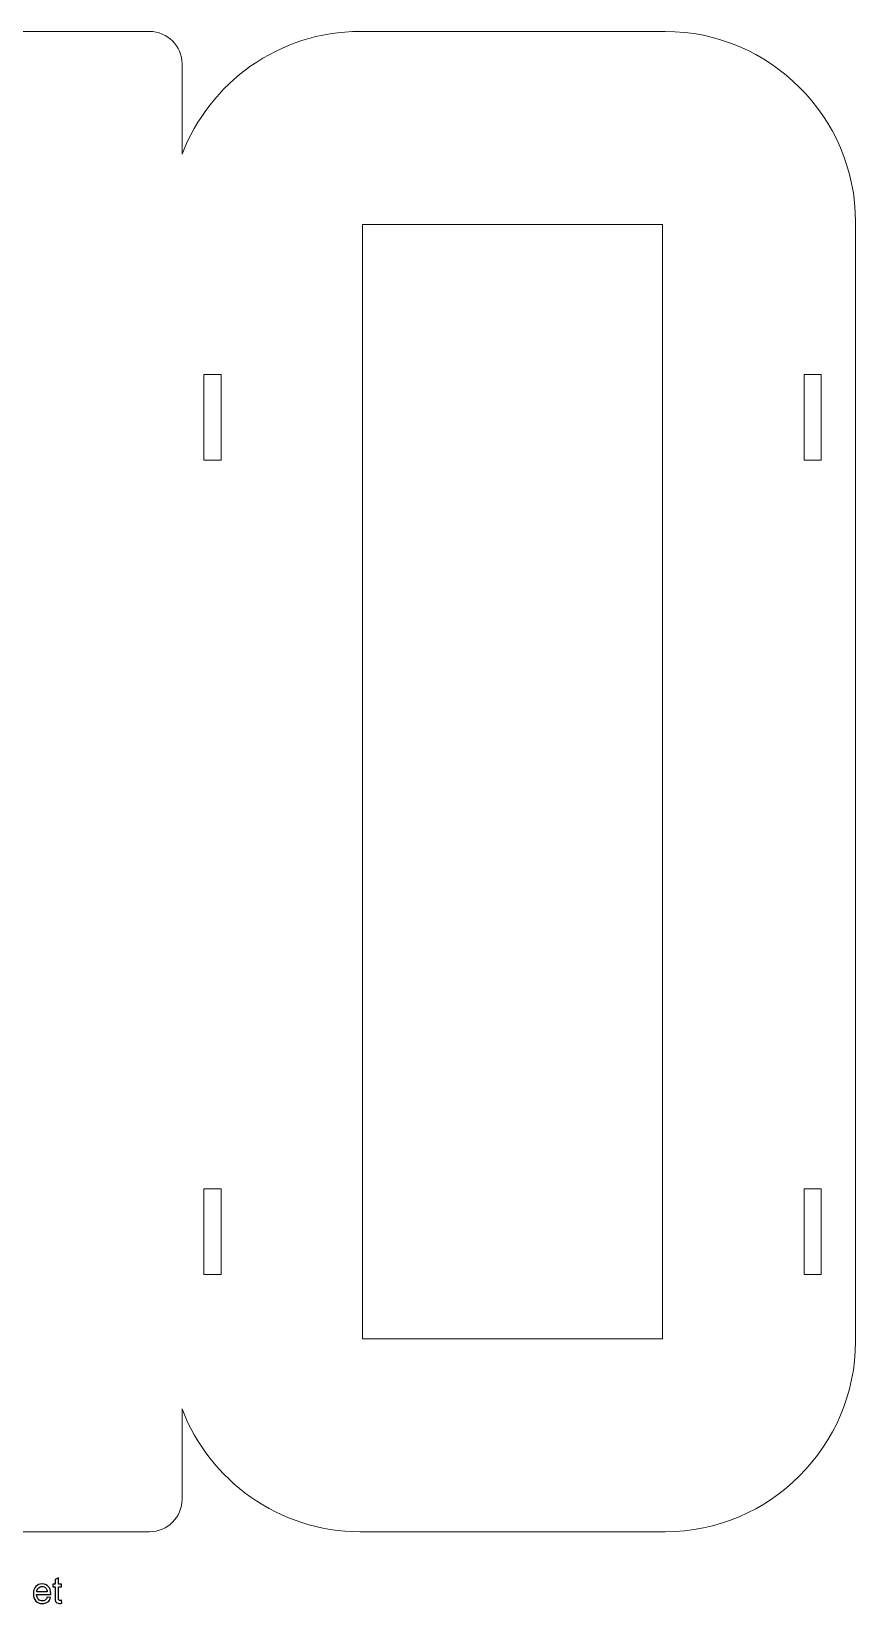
# Model space of a CAD drawing. Header units: millimetres. Extents: x -922 to 947, y -359 to 935.
# Drawn here: x 244.5 to 436.8, y -359.2 to 7.6 of the extents above; entities that cross this region are included whole.
import ezdxf

# ---------------------------------------------------------------- set-up
doc = ezdxf.new("R2010")
doc.units = ezdxf.units.MM
doc.header["$MEASUREMENT"] = 0
doc.layers.add('Layer 1', color=7, linetype='Continuous')

msp = doc.modelspace()

# ---------------------------------------------------------------- linework, layer by layer
at = {"layer": 'Layer 1', "color": 175, "lineweight": 18}
msp.add_open_spline([(150.1622, -162.4451), (150.1622, -155.6817), (150.1622, -150.0155), (150.1622, -150.0155), (150.1622, -150.0155), (150.1622, -150.0155), (150.1622, -150.0155), (150.1622, -150.0155), (150.1622, -150.0155), (150.1622, -150.0154), (150.1622, -0.0156), (150.1622, -0.0156), (150.1622, -0.0156), (150.1622, -0.0156), (150.1622, -0.0156), (150.1622, -0.0156), (150.1622, -0.0156), (150.1622, 4.1487), (153.5692, 7.5558), (157.7335, 7.5558), (157.7335, 7.5558), (157.7335, 7.5558), (192.5908, 7.5558), (192.5908, 7.5558), (192.5908, 7.5558), (192.5908, 7.5558), (192.5908, 7.5558), (192.5908, 7.5558), (192.5908, 7.5558), (196.7551, 7.5558), (200.1622, 4.1487), (200.1622, -0.0156), (200.1622, -0.0156), (200.1622, -0.0156), (200.1622, -0.0156), (200.1622, -0.0156), (200.1622, -0.0156), (200.1622, -0.0156), (200.1622, -142.4442), (200.1622, -142.4442), (200.1622, -142.4442), (200.1622, -142.4442), (200.1622, -142.4442), (200.1622, -142.4442), (200.1622, -142.4442), (200.1622, -142.4442), (229.6621, -142.4442), (229.6621, -142.4442), (229.6621, -142.4442), (229.6621, -142.4442), (229.6621, -142.4442), (229.6621, -142.4442), (229.6621, -142.4442), (229.6621, -142.4441), (229.6621, -0.0156), (229.6621, -0.0156), (229.6621, -0.0156), (229.6621, -0.0156), (229.6621, -0.0156), (229.6621, -0.0156), (229.6621, -0.0156), (229.6621, 4.1486), (233.0692, 7.5558), (237.2335, 7.5558), (237.2335, 7.5558), (237.2335, 7.5558), (237.2335, 7.5558), (237.2335, 7.5558), (237.2335, 7.5558), (237.2335, 7.5558), (272.0908, 7.5558), (272.0908, 7.5558), (272.0908, 7.5558), (272.0908, 7.5558), (272.0908, 7.5558), (272.0908, 7.5558), (272.0908, 7.5558), (276.2552, 7.5558), (279.6622, 4.1486), (279.6622, -0.0156), (279.6622, -0.0156), (279.6622, -0.0156), (279.6622, -0.0156), (279.6622, -0.0156), (279.6622, -0.0156), (279.6622, -0.0156), (279.6622, -7.8402), (279.6622, -21.0973), (279.6622, -21.0973), (286.0566, -4.3893), (302.2878, 7.5558), (321.1734, 7.5558), (321.1734, 7.5558), (321.1734, 7.5558), (321.1734, 7.5558), (321.1734, 7.5558), (321.1734, 7.5558), (321.1734, 7.5558), (392.3374, 7.5558), (392.3374, 7.5558), (392.3374, 7.5558), (416.7674, 7.5558), (436.7554, -12.4323), (436.7554, -36.8623), (436.7554, -36.8623), (436.7554, -36.8623), (436.7554, -36.8623), (436.7554, -36.8623), (436.7554, -36.8623), (436.7554, -36.8623), (436.7554, -298.026), (436.7554, -298.0261), (436.7554, -298.0261), (436.7554, -298.0261), (436.7554, -298.0261), (436.7554, -298.0261), (436.7554, -298.0261), (436.7554, -322.4561), (416.7674, -342.4442), (392.3374, -342.4442), (392.3374, -342.4442), (392.3374, -342.4442), (392.3374, -342.4442), (392.3374, -342.4442), (392.3374, -342.4442), (392.3374, -342.4442), (321.1734, -342.4442), (321.1734, -342.4442), (321.1734, -342.4442), (321.1734, -342.4442), (321.1734, -342.4442), (321.1734, -342.4442), (321.1734, -342.4442), (302.2878, -342.4442), (286.0566, -330.4991), (279.6622, -313.791), (279.6622, -313.791), (279.6622, -327.0481), (279.6622, -334.8728), (279.6622, -334.8728), (279.6622, -334.8728), (279.6622, -334.8728), (279.6622, -334.8728), (279.6622, -334.8728), (279.6622, -334.8728), (279.6622, -339.0371), (276.2552, -342.4442), (272.0908, -342.4442), (272.0908, -342.4442), (272.0908, -342.4442), (272.0908, -342.4442), (272.0908, -342.4442), (272.0908, -342.4442), (272.0908, -342.4442), (237.2335, -342.4442), (237.2335, -342.4442), (237.2335, -342.4442), (237.2335, -342.4442), (237.2335, -342.4442), (237.2335, -342.4442), (237.2335, -342.4442), (233.0692, -342.4442), (229.6621, -339.0371), (229.6621, -334.8728), (229.6621, -334.8728), (229.6621, -334.8728), (229.6621, -334.8728), (229.6621, -334.8728), (229.6621, -334.8728), (229.6621, -334.8727), (229.6621, -192.4442), (229.6621, -192.4441), (229.6621, -192.4441), (229.6621, -192.4441), (229.6621, -192.4441), (229.6621, -192.4441), (229.6621, -192.4441), (229.6621, -192.4442), (192.5908, -192.4442), (192.5908, -192.4442), (192.5908, -192.4442), (192.5908, -192.4442), (192.5908, -192.4442), (192.5908, -192.4442), (192.5908, -192.4442), (192.5908, -192.4442), (186.9252, -192.4442), (180.1622, -192.4442), (180.1622, -192.4442), (172.2057, -192.4442), (164.575, -189.2835), (158.9489, -183.6574), (158.9489, -183.6574), (153.3228, -178.0313), (150.1622, -170.4007), (150.1622, -162.4442)], degree=3, knots=[0, 0, 0, 0, 0.02, 0.02, 0.02, 0.02, 0.04, 0.04, 0.04, 0.04, 0.06, 0.06, 0.06, 0.06, 0.08, 0.08, 0.08, 0.08, 0.1, 0.1, 0.1, 0.1, 0.12, 0.12, 0.12, 0.12, 0.14, 0.14, 0.14, 0.14, 0.16, 0.16, 0.16, 0.16, 0.18, 0.18, 0.18, 0.18, 0.2, 0.2, 0.2, 0.2, 0.22, 0.22, 0.22, 0.22, 0.24, 0.24, 0.24, 0.24, 0.26, 0.26, 0.26, 0.26, 0.28, 0.28, 0.28, 0.28, 0.3, 0.3, 0.3, 0.3, 0.32, 0.32, 0.32, 0.32, 0.34, 0.34, 0.34, 0.34, 0.36, 0.36, 0.36, 0.36, 0.38, 0.38, 0.38, 0.38, 0.4, 0.4, 0.4, 0.4, 0.42, 0.42, 0.42, 0.42, 0.44, 0.44, 0.44, 0.44, 0.46, 0.46, 0.46, 0.46, 0.48, 0.48, 0.48, 0.48, 0.5, 0.5, 0.5, 0.5, 0.52, 0.52, 0.52, 0.52, 0.54, 0.54, 0.54, 0.54, 0.56, 0.56, 0.56, 0.56, 0.58, 0.58, 0.58, 0.58, 0.6, 0.6, 0.6, 0.6, 0.62, 0.62, 0.62, 0.62, 0.64, 0.64, 0.64, 0.64, 0.66, 0.66, 0.66, 0.66, 0.68, 0.68, 0.68, 0.68, 0.7, 0.7, 0.7, 0.7, 0.72, 0.72, 0.72, 0.72, 0.74, 0.74, 0.74, 0.74, 0.76, 0.76, 0.76, 0.76, 0.78, 0.78, 0.78, 0.78, 0.8, 0.8, 0.8, 0.8, 0.82, 0.82, 0.82, 0.82, 0.84, 0.84, 0.84, 0.84, 0.86, 0.86, 0.86, 0.86, 0.88, 0.88, 0.88, 0.88, 0.9, 0.9, 0.9, 0.9, 0.92, 0.92, 0.92, 0.92, 0.94, 0.94, 0.94, 0.94, 0.96, 0.96, 0.96, 0.96, 1, 1, 1, 1], dxfattribs=at)
at = {"layer": 'Layer 1', "color": 20, "lineweight": 18}
for points in [[(321.7556, -297.4442), (321.7556, -297.4442), (391.7554, -297.4442), (391.7554, -297.4442), (391.7554, -297.4442), (391.7554, -297.4442), (391.7554, -37.4442), (391.7554, -37.4442), (391.7554, -37.4442), (391.7554, -37.4442), (321.7556, -37.4442), (321.7556, -37.4442), (321.7556, -37.4442), (321.7556, -37.4442), (321.7556, -297.4442), (321.7556, -297.4442)], [(284.7556, -72.4442), (284.7556, -72.4442), (288.7556, -72.4442), (288.7556, -72.4442), (288.7556, -72.4442), (288.7556, -72.4442), (288.7556, -92.4442), (288.7556, -92.4442), (288.7556, -92.4442), (288.7556, -92.4442), (284.7556, -92.4442), (284.7556, -92.4442), (284.7556, -92.4442), (284.7556, -92.4442), (284.7556, -72.4442), (284.7556, -72.4442)], [(424.7555, -72.4442), (424.7555, -72.4442), (428.7555, -72.4442), (428.7555, -72.4442), (428.7555, -72.4442), (428.7555, -72.4442), (428.7555, -92.4442), (428.7555, -92.4442), (428.7555, -92.4442), (428.7555, -92.4442), (424.7555, -92.4442), (424.7555, -92.4442), (424.7555, -92.4442), (424.7555, -92.4442), (424.7555, -72.4442), (424.7555, -72.4442)], [(284.7556, -262.4442), (284.7556, -262.4442), (288.7556, -262.4442), (288.7556, -262.4442), (288.7556, -262.4442), (288.7556, -262.4442), (288.7556, -282.4442), (288.7556, -282.4442), (288.7556, -282.4442), (288.7556, -282.4442), (284.7556, -282.4442), (284.7556, -282.4442), (284.7556, -282.4442), (284.7556, -282.4442), (284.7556, -262.4442), (284.7556, -262.4442)], [(424.7555, -262.4442), (424.7555, -262.4442), (428.7555, -262.4442), (428.7555, -262.4442), (428.7555, -262.4442), (428.7555, -262.4442), (428.7555, -282.4442), (428.7555, -282.4442), (428.7555, -282.4442), (428.7555, -282.4442), (424.7555, -282.4442), (424.7555, -282.4442), (424.7555, -282.4442), (424.7555, -282.4442), (424.7555, -262.4442), (424.7555, -262.4442)]]:
    msp.add_open_spline(points, degree=3, knots=[0, 0, 0, 0, 0.2, 0.2, 0.2, 0.2, 0.4, 0.4, 0.4, 0.4, 0.6, 0.6, 0.6, 0.6, 1, 1, 1, 1], dxfattribs=at)
at = {"layer": 'Layer 1', "color": 7}
for points, knots in [([(248.2338, -357.6719), (248.2338, -357.6719), (249.0043, -357.7735), (249.0043, -357.7735), (249.0043, -357.7735), (248.8843, -358.2208), (248.66, -358.5694), (248.3326, -358.8163), (248.3326, -358.8163), (248.0052, -359.0633), (247.5875, -359.1874), (247.0781, -359.1874), (247.0781, -359.1874), (246.4375, -359.1874), (245.9295, -358.9899), (245.5541, -358.5948), (245.5541, -358.5948), (245.1787, -358.2011), (244.9911, -357.6465), (244.9911, -356.9339), (244.9911, -356.9339), (244.9911, -356.1973), (245.1802, -355.6244), (245.5597, -355.218), (245.5597, -355.218), (245.9393, -354.8101), (246.4318, -354.6069), (247.0372, -354.6069), (247.0372, -354.6069), (247.6228, -354.6069), (248.1012, -354.8059), (248.4723, -355.2053), (248.4723, -355.2053), (248.8434, -355.6046), (249.0297, -356.1662), (249.0297, -356.8901), (249.0297, -356.8901), (249.0297, -356.9339), (249.0283, -357.0002), (249.0255, -357.0877), (249.0255, -357.0877), (249.0255, -357.0877), (245.7531, -357.0877), (245.7531, -357.0877), (245.7531, -357.0877), (245.7813, -357.5689), (245.9168, -357.9386), (246.1623, -358.194), (246.1623, -358.194), (246.4064, -358.4494), (246.7126, -358.5778), (247.0781, -358.5778), (247.0781, -358.5778), (247.3505, -358.5778), (247.5833, -358.5059), (247.7752, -358.3619), (247.7752, -358.3619), (247.9685, -358.218), (248.1209, -357.988), (248.2338, -357.6719)], [0, 0, 0, 0, 0.0625, 0.0625, 0.0625, 0.0625, 0.125, 0.125, 0.125, 0.125, 0.1875, 0.1875, 0.1875, 0.1875, 0.25, 0.25, 0.25, 0.25, 0.3125, 0.3125, 0.3125, 0.3125, 0.375, 0.375, 0.375, 0.375, 0.4375, 0.4375, 0.4375, 0.4375, 0.5, 0.5, 0.5, 0.5, 0.5625, 0.5625, 0.5625, 0.5625, 0.625, 0.625, 0.625, 0.625, 0.6875, 0.6875, 0.6875, 0.6875, 0.75, 0.75, 0.75, 0.75, 0.8125, 0.8125, 0.8125, 0.8125, 0.875, 0.875, 0.875, 0.875, 1, 1, 1, 1]), ([(245.7954, -356.4781), (245.7954, -356.4781), (248.2423, -356.4781), (248.2423, -356.4781), (248.2423, -356.4781), (248.2098, -356.1084), (248.1153, -355.8318), (247.9615, -355.6469), (247.9615, -355.6469), (247.7258, -355.3605), (247.4182, -355.2166), (247.0414, -355.2166), (247.0414, -355.2166), (246.6999, -355.2166), (246.4135, -355.3309), (246.1806, -355.5595), (246.1806, -355.5595), (245.9492, -355.7881), (245.8208, -356.0943), (245.7954, -356.4781)], [0, 0, 0, 0, 0.16666667, 0.16666667, 0.16666667, 0.16666667, 0.33333333, 0.33333333, 0.33333333, 0.33333333, 0.5, 0.5, 0.5, 0.5, 0.66666667, 0.66666667, 0.66666667, 0.66666667, 1, 1, 1, 1]), ([(251.5626, -358.4297), (251.5626, -358.4297), (251.6642, -359.0872), (251.6642, -359.0872), (251.6642, -359.0872), (251.4554, -359.131), (251.2677, -359.1536), (251.104, -359.1536), (251.104, -359.1536), (250.8345, -359.1536), (250.6257, -359.1112), (250.4761, -359.0252), (250.4761, -359.0252), (250.3279, -358.9391), (250.2235, -358.8276), (250.1628, -358.6879), (250.1628, -358.6879), (250.1021, -358.5482), (250.0725, -358.2547), (250.0725, -357.8074), (250.0725, -357.8074), (250.0725, -357.8074), (250.0725, -355.2758), (250.0725, -355.2758), (250.0725, -355.2758), (250.0725, -355.2758), (249.5222, -355.2758), (249.5222, -355.2758), (249.5222, -355.2758), (249.5222, -355.2758), (249.5222, -354.7001), (249.5222, -354.7001), (249.5222, -354.7001), (249.5222, -354.7001), (250.0725, -354.7001), (250.0725, -354.7001), (250.0725, -354.7001), (250.0725, -354.7001), (250.0725, -353.6135), (250.0725, -353.6135), (250.0725, -353.6135), (250.0725, -353.6135), (250.8176, -353.1662), (250.8176, -353.1662), (250.8176, -353.1662), (250.8176, -353.1662), (250.8176, -354.7001), (250.8176, -354.7001), (250.8176, -354.7001), (250.8176, -354.7001), (251.5626, -354.7001), (251.5626, -354.7001), (251.5626, -354.7001), (251.5626, -354.7001), (251.5626, -355.2758), (251.5626, -355.2758), (251.5626, -355.2758), (251.5626, -355.2758), (250.8176, -355.2758), (250.8176, -355.2758), (250.8176, -355.2758), (250.8176, -355.2758), (250.8176, -357.8497), (250.8176, -357.8497), (250.8176, -357.8497), (250.8176, -358.0628), (250.8303, -358.1997), (250.8571, -358.2603), (250.8571, -358.2603), (250.8825, -358.321), (250.9248, -358.369), (250.9841, -358.4057), (250.9841, -358.4057), (251.0434, -358.441), (251.128, -358.4593), (251.2381, -358.4593), (251.2381, -358.4593), (251.3199, -358.4593), (251.4286, -358.4494), (251.5626, -358.4297)], [0, 0, 0, 0, 0.04761905, 0.04761905, 0.04761905, 0.04761905, 0.0952381, 0.0952381, 0.0952381, 0.0952381, 0.14285714, 0.14285714, 0.14285714, 0.14285714, 0.19047619, 0.19047619, 0.19047619, 0.19047619, 0.23809524, 0.23809524, 0.23809524, 0.23809524, 0.28571429, 0.28571429, 0.28571429, 0.28571429, 0.33333333, 0.33333333, 0.33333333, 0.33333333, 0.38095238, 0.38095238, 0.38095238, 0.38095238, 0.42857143, 0.42857143, 0.42857143, 0.42857143, 0.47619048, 0.47619048, 0.47619048, 0.47619048, 0.52380952, 0.52380952, 0.52380952, 0.52380952, 0.57142857, 0.57142857, 0.57142857, 0.57142857, 0.61904762, 0.61904762, 0.61904762, 0.61904762, 0.66666667, 0.66666667, 0.66666667, 0.66666667, 0.71428571, 0.71428571, 0.71428571, 0.71428571, 0.76190476, 0.76190476, 0.76190476, 0.76190476, 0.80952381, 0.80952381, 0.80952381, 0.80952381, 0.85714286, 0.85714286, 0.85714286, 0.85714286, 0.9047619, 0.9047619, 0.9047619, 0.9047619, 1, 1, 1, 1])]:
    msp.add_open_spline(points, degree=3, knots=knots, dxfattribs=at)

doc.saveas('drawing.dxf')
